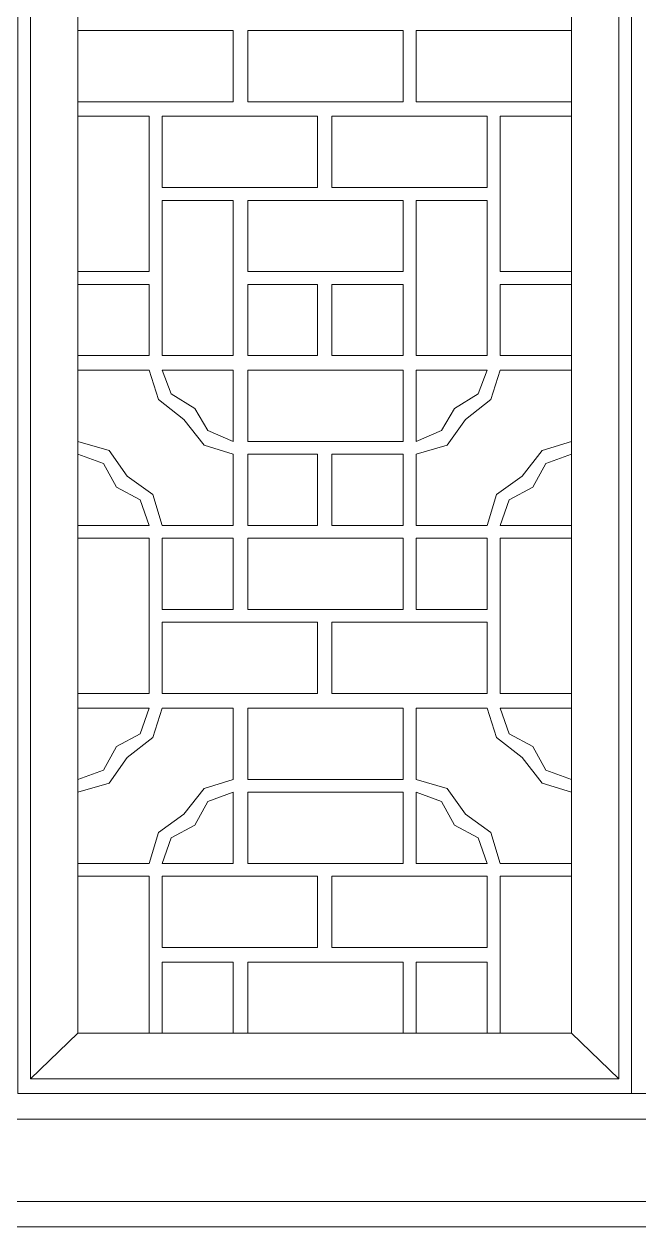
# Model space of a CAD drawing. Header units: centimetres. Extents: x -7.5 to 9.6, y -10.7 to 9.9.
# Drawn here: x -1.37 to 3.6, y -10.72 to -0.99 of the extents above; entities that cross this region are included whole.
import ezdxf

# ---------------------------------------------------------------- set-up
doc = ezdxf.new("R2010")
doc.units = ezdxf.units.CM
doc.header["$MEASUREMENT"] = 0
doc.layers.add('layer 1', color=7, linetype='Continuous')

msp = doc.modelspace()

# ---------------------------------------------------------------- linework, layer by layer
at = {"layer": 'layer 1', "color": 250, "lineweight": 0}
for points, knots in [([(-7.4847, 9.91418), (-7.4847, 9.91418), (9.60556, 9.91418), (9.60556, 9.91418), (9.60556, 9.91418), (9.60556, 9.91418), (9.60556, -10.72435), (9.60556, -10.72435), (9.60556, -10.72435), (9.60556, -10.72435), (-7.4847, -10.72435), (-7.4847, -10.72435), (-7.4847, -10.72435), (-7.4847, -10.72435), (-7.4847, 9.91418), (-7.4847, 9.91418)], [0, 0, 0, 0, 0.25, 0.25, 0.25, 0.25, 0.5, 0.5, 0.5, 0.5, 0.75, 0.75, 0.75, 0.75, 1, 1, 1, 1]), ([(-7.263, 9.7071), (-7.263, 9.7071), (9.38386, 9.7071), (9.38386, 9.7071), (9.38386, 9.7071), (9.38386, 9.7071), (9.38386, -10.51746), (9.38386, -10.51746), (9.38386, -10.51746), (9.38386, -10.51746), (-7.263, -10.51746), (-7.263, -10.51746), (-7.263, -10.51746), (-7.263, -10.51746), (-7.263, 9.7071), (-7.263, 9.7071)], [0, 0, 0, 0, 0.25, 0.25, 0.25, 0.25, 0.5, 0.5, 0.5, 0.5, 0.75, 0.75, 0.75, 0.75, 1, 1, 1, 1]), ([(-6.6125, 9.05661), (-6.6125, 9.05661), (8.73336, 9.05661), (8.73336, 9.05661), (8.73336, 9.05661), (8.73336, 9.05661), (8.73336, -9.85215), (8.73336, -9.85215), (8.73336, -9.85215), (8.73336, -9.85215), (-6.6125, -9.85215), (-6.6125, -9.85215), (-6.6125, -9.85215), (-6.6125, -9.85215), (-6.6125, 9.05661), (-6.6125, 9.05661)], [0, 0, 0, 0, 0.25, 0.25, 0.25, 0.25, 0.5, 0.5, 0.5, 0.5, 0.75, 0.75, 0.75, 0.75, 1, 1, 1, 1]), ([(-1.42318, -9.64507), (-1.42318, -9.64507), (-1.42318, 8.8349), (-1.42318, 8.8349), (-1.42318, 8.8349), (-1.42318, 8.8349), (3.54424, 8.8349), (3.54424, 8.8349), (3.54424, 8.8349), (3.54424, 8.8349), (3.54424, -9.64507), (3.54424, -9.64507), (3.54424, -9.64507), (3.54424, -9.64507), (-1.42318, -9.64507), (-1.42318, -9.64507)], [0, 0, 0, 0, 0.25, 0.25, 0.25, 0.25, 0.5, 0.5, 0.5, 0.5, 0.75, 0.75, 0.75, 0.75, 1, 1, 1, 1]), ([(8.52648, -9.64507), (8.52648, -9.64507), (8.52648, 8.8349), (8.52648, 8.8349), (8.52648, 8.8349), (8.52648, 8.8349), (3.54424, 8.8349), (3.54424, 8.8349), (3.54424, 8.8349), (3.54424, 8.8349), (3.54424, -9.64507), (3.54424, -9.64507), (3.54424, -9.64507), (3.54424, -9.64507), (8.52648, -9.64507), (8.52648, -9.64507)], [0, 0, 0, 0, 0.25, 0.25, 0.25, 0.25, 0.5, 0.5, 0.5, 0.5, 0.75, 0.75, 0.75, 0.75, 1, 1, 1, 1]), ([(3.4407, -9.5269), (3.4407, -9.5269), (-1.31984, -9.5269), (-1.31984, -9.5269), (-1.31984, -9.5269), (-1.31984, -9.5269), (-1.31984, 8.73136), (-1.31984, 8.73136), (-1.31984, 8.73136), (-1.31984, 8.73136), (3.4407, 8.73136), (3.4407, 8.73136), (3.4407, 8.73136), (3.4407, 8.73136), (3.4407, -9.5269), (3.4407, -9.5269)], [0, 0, 0, 0, 0.25, 0.25, 0.25, 0.25, 0.5, 0.5, 0.5, 0.5, 0.75, 0.75, 0.75, 0.75, 1, 1, 1, 1]), ([(3.05637, 6.4989), (3.05637, 6.4989), (3.05637, -9.1572), (3.05637, -9.1572), (3.05637, -9.1572), (3.05637, -9.1572), (-0.93531, -9.1572), (-0.93531, -9.1572), (-0.93531, -9.1572), (-0.93531, -9.1572), (-0.93531, 6.4989), (-0.93531, 6.4989), (-0.93531, 6.4989), (-0.93531, 6.4989), (3.05637, 6.4989), (3.05637, 6.4989)], [0, 0, 0, 0, 0.25, 0.25, 0.25, 0.25, 0.5, 0.5, 0.5, 0.5, 0.75, 0.75, 0.75, 0.75, 1, 1, 1, 1]), ([(-0.93531, -1.04085), (-0.93531, -1.04085), (0.32122, -1.04085), (0.32122, -1.04085), (0.32122, -1.04085), (0.32122, -1.04085), (0.32122, -1.61744), (0.32122, -1.61744), (0.32122, -1.61744), (0.32122, -1.61744), (-0.93531, -1.61744), (-0.93531, -1.61744)], [0, 0, 0, 0, 0.3333333, 0.3333333, 0.3333333, 0.3333333, 0.6666667, 0.6666667, 0.6666667, 0.6666667, 1, 1, 1, 1]), ([(1.69611, -1.04085), (1.69611, -1.04085), (1.69611, -1.61744), (1.69611, -1.61744), (1.69611, -1.61744), (1.69611, -1.61744), (0.43957, -1.61744), (0.43957, -1.61744), (0.43957, -1.61744), (0.43957, -1.61744), (0.43957, -1.04085), (0.43957, -1.04085), (0.43957, -1.04085), (0.43957, -1.04085), (1.69611, -1.04085), (1.69611, -1.04085)], [0, 0, 0, 0, 0.25, 0.25, 0.25, 0.25, 0.5, 0.5, 0.5, 0.5, 0.75, 0.75, 0.75, 0.75, 1, 1, 1, 1]), ([(3.05637, -1.61744), (3.05637, -1.61744), (1.79964, -1.61744), (1.79964, -1.61744), (1.79964, -1.61744), (1.79964, -1.61744), (1.79964, -1.04085), (1.79964, -1.04085), (1.79964, -1.04085), (1.79964, -1.04085), (3.05637, -1.04085), (3.05637, -1.04085)], [0, 0, 0, 0, 0.3333333, 0.3333333, 0.3333333, 0.3333333, 0.6666667, 0.6666667, 0.6666667, 0.6666667, 1, 1, 1, 1]), ([(-0.93531, -1.7358), (-0.93531, -1.7358), (-0.35872, -1.7358), (-0.35872, -1.7358), (-0.35872, -1.7358), (-0.35872, -1.7358), (-0.35872, -2.99233), (-0.35872, -2.99233), (-0.35872, -2.99233), (-0.35872, -2.99233), (-0.93531, -2.99233), (-0.93531, -2.99233)], [0, 0, 0, 0, 0.3333333, 0.3333333, 0.3333333, 0.3333333, 0.6666667, 0.6666667, 0.6666667, 0.6666667, 1, 1, 1, 1]), ([(1.00135, -1.7358), (1.00135, -1.7358), (1.00135, -2.3122), (1.00135, -2.3122), (1.00135, -2.3122), (1.00135, -2.3122), (-0.25537, -2.3122), (-0.25537, -2.3122), (-0.25537, -2.3122), (-0.25537, -2.3122), (-0.25537, -1.7358), (-0.25537, -1.7358), (-0.25537, -1.7358), (-0.25537, -1.7358), (1.00135, -1.7358), (1.00135, -1.7358)], [0, 0, 0, 0, 0.25, 0.25, 0.25, 0.25, 0.5, 0.5, 0.5, 0.5, 0.75, 0.75, 0.75, 0.75, 1, 1, 1, 1]), ([(2.37624, -2.3122), (2.37624, -2.3122), (2.37624, -1.7358), (2.37624, -1.7358), (2.37624, -1.7358), (2.37624, -1.7358), (1.1197, -1.7358), (1.1197, -1.7358), (1.1197, -1.7358), (1.1197, -1.7358), (1.1197, -2.3122), (1.1197, -2.3122), (1.1197, -2.3122), (1.1197, -2.3122), (2.37624, -2.3122), (2.37624, -2.3122)], [0, 0, 0, 0, 0.25, 0.25, 0.25, 0.25, 0.5, 0.5, 0.5, 0.5, 0.75, 0.75, 0.75, 0.75, 1, 1, 1, 1]), ([(3.05637, -2.99233), (3.05637, -2.99233), (2.47978, -2.99233), (2.47978, -2.99233), (2.47978, -2.99233), (2.47978, -2.99233), (2.47978, -1.7358), (2.47978, -1.7358), (2.47978, -1.7358), (2.47978, -1.7358), (3.05637, -1.7358), (3.05637, -1.7358)], [0, 0, 0, 0, 0.3333333, 0.3333333, 0.3333333, 0.3333333, 0.6666667, 0.6666667, 0.6666667, 0.6666667, 1, 1, 1, 1]), ([(0.32122, -2.41574), (0.32122, -2.41574), (0.32122, -3.67246), (0.32122, -3.67246), (0.32122, -3.67246), (0.32122, -3.67246), (-0.25537, -3.67246), (-0.25537, -3.67246), (-0.25537, -3.67246), (-0.25537, -3.67246), (-0.25537, -2.41574), (-0.25537, -2.41574), (-0.25537, -2.41574), (-0.25537, -2.41574), (0.32122, -2.41574), (0.32122, -2.41574)], [0, 0, 0, 0, 0.25, 0.25, 0.25, 0.25, 0.5, 0.5, 0.5, 0.5, 0.75, 0.75, 0.75, 0.75, 1, 1, 1, 1]), ([(1.69611, -2.41574), (1.69611, -2.41574), (1.69611, -2.99233), (1.69611, -2.99233), (1.69611, -2.99233), (1.69611, -2.99233), (0.43957, -2.99233), (0.43957, -2.99233), (0.43957, -2.99233), (0.43957, -2.99233), (0.43957, -2.41574), (0.43957, -2.41574), (0.43957, -2.41574), (0.43957, -2.41574), (1.69611, -2.41574), (1.69611, -2.41574)], [0, 0, 0, 0, 0.25, 0.25, 0.25, 0.25, 0.5, 0.5, 0.5, 0.5, 0.75, 0.75, 0.75, 0.75, 1, 1, 1, 1]), ([(2.37624, -2.41574), (2.37624, -2.41574), (2.37624, -3.67246), (2.37624, -3.67246), (2.37624, -3.67246), (2.37624, -3.67246), (1.79964, -3.67246), (1.79964, -3.67246), (1.79964, -3.67246), (1.79964, -3.67246), (1.79964, -2.41574), (1.79964, -2.41574), (1.79964, -2.41574), (1.79964, -2.41574), (2.37624, -2.41574), (2.37624, -2.41574)], [0, 0, 0, 0, 0.25, 0.25, 0.25, 0.25, 0.5, 0.5, 0.5, 0.5, 0.75, 0.75, 0.75, 0.75, 1, 1, 1, 1]), ([(-0.93531, -3.09587), (-0.93531, -3.09587), (-0.35872, -3.09587), (-0.35872, -3.09587), (-0.35872, -3.09587), (-0.35872, -3.09587), (-0.35872, -3.67246), (-0.35872, -3.67246), (-0.35872, -3.67246), (-0.35872, -3.67246), (-0.93531, -3.67246), (-0.93531, -3.67246)], [0, 0, 0, 0, 0.3333333, 0.3333333, 0.3333333, 0.3333333, 0.6666667, 0.6666667, 0.6666667, 0.6666667, 1, 1, 1, 1]), ([(1.00135, -3.67246), (1.00135, -3.67246), (0.43957, -3.67246), (0.43957, -3.67246), (0.43957, -3.67246), (0.43957, -3.67246), (0.43957, -3.09587), (0.43957, -3.09587), (0.43957, -3.09587), (0.43957, -3.09587), (1.00135, -3.09587), (1.00135, -3.09587), (1.00135, -3.09587), (1.00135, -3.09587), (1.00135, -3.67246), (1.00135, -3.67246)], [0, 0, 0, 0, 0.25, 0.25, 0.25, 0.25, 0.5, 0.5, 0.5, 0.5, 0.75, 0.75, 0.75, 0.75, 1, 1, 1, 1]), ([(1.69611, -3.09587), (1.69611, -3.09587), (1.69611, -3.67246), (1.69611, -3.67246), (1.69611, -3.67246), (1.69611, -3.67246), (1.1197, -3.67246), (1.1197, -3.67246), (1.1197, -3.67246), (1.1197, -3.67246), (1.1197, -3.09587), (1.1197, -3.09587), (1.1197, -3.09587), (1.1197, -3.09587), (1.69611, -3.09587), (1.69611, -3.09587)], [0, 0, 0, 0, 0.25, 0.25, 0.25, 0.25, 0.5, 0.5, 0.5, 0.5, 0.75, 0.75, 0.75, 0.75, 1, 1, 1, 1]), ([(3.05637, -3.67246), (3.05637, -3.67246), (2.47978, -3.67246), (2.47978, -3.67246), (2.47978, -3.67246), (2.47978, -3.67246), (2.47978, -3.09587), (2.47978, -3.09587), (2.47978, -3.09587), (2.47978, -3.09587), (3.05637, -3.09587), (3.05637, -3.09587)], [0, 0, 0, 0, 0.3333333, 0.3333333, 0.3333333, 0.3333333, 0.6666667, 0.6666667, 0.6666667, 0.6666667, 1, 1, 1, 1]), ([(-0.35872, -3.79063), (-0.35872, -3.79063), (-0.28482, -4.02716), (-0.28482, -4.02716), (-0.28482, -4.02716), (-0.28482, -4.02716), (-0.07793, -4.18978), (-0.07793, -4.18978)], [0, 0, 0, 0, 0.5, 0.5, 0.5, 0.5, 1, 1, 1, 1]), ([(-0.25537, -3.79063), (-0.25537, -3.79063), (-0.18128, -3.98289), (-0.18128, -3.98289), (-0.18128, -3.98289), (-0.18128, -3.98289), (0.01079, -4.10106), (0.01079, -4.10106)], [0, 0, 0, 0, 0.5, 0.5, 0.5, 0.5, 1, 1, 1, 1]), ([(1.69611, -3.79063), (1.69611, -3.79063), (1.69611, -4.36722), (1.69611, -4.36722), (1.69611, -4.36722), (1.69611, -4.36722), (0.43957, -4.36722), (0.43957, -4.36722), (0.43957, -4.36722), (0.43957, -4.36722), (0.43957, -3.79063), (0.43957, -3.79063), (0.43957, -3.79063), (0.43957, -3.79063), (1.69611, -3.79063), (1.69611, -3.79063)], [0, 0, 0, 0, 0.25, 0.25, 0.25, 0.25, 0.5, 0.5, 0.5, 0.5, 0.75, 0.75, 0.75, 0.75, 1, 1, 1, 1]), ([(3.05637, -4.36722), (3.05637, -4.36722), (2.81984, -4.44112), (2.81984, -4.44112), (2.81984, -4.44112), (2.81984, -4.44112), (2.65722, -4.6482), (2.65722, -4.6482), (2.65722, -4.6482), (2.65722, -4.6482), (2.45014, -4.79601), (2.45014, -4.79601), (2.45014, -4.79601), (2.45014, -4.79601), (2.37624, -5.04735), (2.37624, -5.04735), (2.37624, -5.04735), (2.37624, -5.04735), (1.79964, -5.04735), (1.79964, -5.04735), (1.79964, -5.04735), (1.79964, -5.04735), (1.79964, -4.47076), (1.79964, -4.47076), (1.79964, -4.47076), (1.79964, -4.47076), (2.05099, -4.39686), (2.05099, -4.39686), (2.05099, -4.39686), (2.05099, -4.39686), (2.19879, -4.18978), (2.19879, -4.18978), (2.19879, -4.18978), (2.19879, -4.18978), (2.40587, -4.02716), (2.40587, -4.02716), (2.40587, -4.02716), (2.40587, -4.02716), (2.47978, -3.79063), (2.47978, -3.79063), (2.47978, -3.79063), (2.47978, -3.79063), (3.05637, -3.79063), (3.05637, -3.79063)], [0, 0, 0, 0, 0.0909091, 0.0909091, 0.0909091, 0.0909091, 0.1818182, 0.1818182, 0.1818182, 0.1818182, 0.2727273, 0.2727273, 0.2727273, 0.2727273, 0.3636364, 0.3636364, 0.3636364, 0.3636364, 0.4545455, 0.4545455, 0.4545455, 0.4545455, 0.5454545, 0.5454545, 0.5454545, 0.5454545, 0.6363636, 0.6363636, 0.6363636, 0.6363636, 0.7272727, 0.7272727, 0.7272727, 0.7272727, 0.8181818, 0.8181818, 0.8181818, 0.8181818, 0.9090909, 0.9090909, 0.9090909, 0.9090909, 1, 1, 1, 1]), ([(2.11007, -4.10106), (2.11007, -4.10106), (2.30233, -3.98289), (2.30233, -3.98289), (2.30233, -3.98289), (2.30233, -3.98289), (2.37624, -3.79063), (2.37624, -3.79063)], [0, 0, 0, 0, 0.5, 0.5, 0.5, 0.5, 1, 1, 1, 1]), ([(0.01079, -4.10106), (0.01079, -4.10106), (0.11433, -4.2785), (0.11433, -4.2785), (0.11433, -4.2785), (0.11433, -4.2785), (0.32122, -4.36722), (0.32122, -4.36722)], [0, 0, 0, 0, 0.5, 0.5, 0.5, 0.5, 1, 1, 1, 1]), ([(1.79964, -4.36722), (1.79964, -4.36722), (2.00672, -4.2785), (2.00672, -4.2785), (2.00672, -4.2785), (2.00672, -4.2785), (2.11007, -4.10106), (2.11007, -4.10106)], [0, 0, 0, 0, 0.5, 0.5, 0.5, 0.5, 1, 1, 1, 1]), ([(-0.07793, -4.18978), (-0.07793, -4.18978), (0.08469, -4.39686), (0.08469, -4.39686), (0.08469, -4.39686), (0.08469, -4.39686), (0.32122, -4.47076), (0.32122, -4.47076)], [0, 0, 0, 0, 0.5, 0.5, 0.5, 0.5, 1, 1, 1, 1]), ([(-0.53617, -4.6482), (-0.53617, -4.6482), (-0.68397, -4.44112), (-0.68397, -4.44112), (-0.68397, -4.44112), (-0.68397, -4.44112), (-0.93531, -4.36722), (-0.93531, -4.36722)], [0, 0, 0, 0, 0.5, 0.5, 0.5, 0.5, 1, 1, 1, 1]), ([(-0.62489, -4.73692), (-0.62489, -4.73692), (-0.72843, -4.54466), (-0.72843, -4.54466), (-0.72843, -4.54466), (-0.72843, -4.54466), (-0.93531, -4.47076), (-0.93531, -4.47076)], [0, 0, 0, 0, 0.5, 0.5, 0.5, 0.5, 1, 1, 1, 1]), ([(-0.25537, -5.04735), (-0.25537, -5.04735), (0.32122, -5.04735), (0.32122, -5.04735), (0.32122, -5.04735), (0.32122, -5.04735), (0.32122, -4.47076), (0.32122, -4.47076)], [0, 0, 0, 0, 0.5, 0.5, 0.5, 0.5, 1, 1, 1, 1]), ([(1.00135, -4.47076), (1.00135, -4.47076), (1.00135, -5.04735), (1.00135, -5.04735), (1.00135, -5.04735), (1.00135, -5.04735), (0.43957, -5.04735), (0.43957, -5.04735), (0.43957, -5.04735), (0.43957, -5.04735), (0.43957, -4.47076), (0.43957, -4.47076), (0.43957, -4.47076), (0.43957, -4.47076), (1.00135, -4.47076), (1.00135, -4.47076)], [0, 0, 0, 0, 0.25, 0.25, 0.25, 0.25, 0.5, 0.5, 0.5, 0.5, 0.75, 0.75, 0.75, 0.75, 1, 1, 1, 1]), ([(1.69611, -4.47076), (1.69611, -4.47076), (1.69611, -5.04735), (1.69611, -5.04735), (1.69611, -5.04735), (1.69611, -5.04735), (1.1197, -5.04735), (1.1197, -5.04735), (1.1197, -5.04735), (1.1197, -5.04735), (1.1197, -4.47076), (1.1197, -4.47076), (1.1197, -4.47076), (1.1197, -4.47076), (1.69611, -4.47076), (1.69611, -4.47076)], [0, 0, 0, 0, 0.25, 0.25, 0.25, 0.25, 0.5, 0.5, 0.5, 0.5, 0.75, 0.75, 0.75, 0.75, 1, 1, 1, 1]), ([(3.05637, -4.47076), (3.05637, -4.47076), (2.84929, -4.54466), (2.84929, -4.54466), (2.84929, -4.54466), (2.84929, -4.54466), (2.74594, -4.73692), (2.74594, -4.73692), (2.74594, -4.73692), (2.74594, -4.73692), (2.55368, -4.84027), (2.55368, -4.84027), (2.55368, -4.84027), (2.55368, -4.84027), (2.47978, -5.04735), (2.47978, -5.04735), (2.47978, -5.04735), (2.47978, -5.04735), (3.05637, -5.04735), (3.05637, -5.04735)], [0, 0, 0, 0, 0.2, 0.2, 0.2, 0.2, 0.4, 0.4, 0.4, 0.4, 0.6, 0.6, 0.6, 0.6, 0.8, 0.8, 0.8, 0.8, 1, 1, 1, 1]), ([(-0.25537, -5.04735), (-0.25537, -5.04735), (-0.32928, -4.79601), (-0.32928, -4.79601), (-0.32928, -4.79601), (-0.32928, -4.79601), (-0.53617, -4.6482), (-0.53617, -4.6482)], [0, 0, 0, 0, 0.5, 0.5, 0.5, 0.5, 1, 1, 1, 1]), ([(-0.35872, -5.04735), (-0.35872, -5.04735), (-0.43263, -4.84027), (-0.43263, -4.84027), (-0.43263, -4.84027), (-0.43263, -4.84027), (-0.62489, -4.73692), (-0.62489, -4.73692)], [0, 0, 0, 0, 0.5, 0.5, 0.5, 0.5, 1, 1, 1, 1]), ([(-0.93531, -6.40742), (-0.93531, -6.40742), (-0.35872, -6.40742), (-0.35872, -6.40742), (-0.35872, -6.40742), (-0.35872, -6.40742), (-0.35872, -5.15089), (-0.35872, -5.15089), (-0.35872, -5.15089), (-0.35872, -5.15089), (-0.93531, -5.15089), (-0.93531, -5.15089)], [0, 0, 0, 0, 0.3333333, 0.3333333, 0.3333333, 0.3333333, 0.6666667, 0.6666667, 0.6666667, 0.6666667, 1, 1, 1, 1]), ([(0.32122, -5.15089), (0.32122, -5.15089), (0.32122, -5.72748), (0.32122, -5.72748), (0.32122, -5.72748), (0.32122, -5.72748), (-0.25537, -5.72748), (-0.25537, -5.72748), (-0.25537, -5.72748), (-0.25537, -5.72748), (-0.25537, -5.15089), (-0.25537, -5.15089), (-0.25537, -5.15089), (-0.25537, -5.15089), (0.32122, -5.15089), (0.32122, -5.15089)], [0, 0, 0, 0, 0.25, 0.25, 0.25, 0.25, 0.5, 0.5, 0.5, 0.5, 0.75, 0.75, 0.75, 0.75, 1, 1, 1, 1]), ([(1.69611, -5.15089), (1.69611, -5.15089), (1.69611, -5.72748), (1.69611, -5.72748), (1.69611, -5.72748), (1.69611, -5.72748), (0.43957, -5.72748), (0.43957, -5.72748), (0.43957, -5.72748), (0.43957, -5.72748), (0.43957, -5.15089), (0.43957, -5.15089), (0.43957, -5.15089), (0.43957, -5.15089), (1.69611, -5.15089), (1.69611, -5.15089)], [0, 0, 0, 0, 0.25, 0.25, 0.25, 0.25, 0.5, 0.5, 0.5, 0.5, 0.75, 0.75, 0.75, 0.75, 1, 1, 1, 1]), ([(2.37624, -5.72748), (2.37624, -5.72748), (2.37624, -5.15089), (2.37624, -5.15089), (2.37624, -5.15089), (2.37624, -5.15089), (1.79964, -5.15089), (1.79964, -5.15089), (1.79964, -5.15089), (1.79964, -5.15089), (1.79964, -5.72748), (1.79964, -5.72748), (1.79964, -5.72748), (1.79964, -5.72748), (2.37624, -5.72748), (2.37624, -5.72748)], [0, 0, 0, 0, 0.25, 0.25, 0.25, 0.25, 0.5, 0.5, 0.5, 0.5, 0.75, 0.75, 0.75, 0.75, 1, 1, 1, 1]), ([(3.05637, -5.15089), (3.05637, -5.15089), (2.47978, -5.15089), (2.47978, -5.15089), (2.47978, -5.15089), (2.47978, -5.15089), (2.47978, -6.40742), (2.47978, -6.40742), (2.47978, -6.40742), (2.47978, -6.40742), (3.05637, -6.40742), (3.05637, -6.40742)], [0, 0, 0, 0, 0.3333333, 0.3333333, 0.3333333, 0.3333333, 0.6666667, 0.6666667, 0.6666667, 0.6666667, 1, 1, 1, 1]), ([(-0.25537, -6.40742), (-0.25537, -6.40742), (1.00135, -6.40742), (1.00135, -6.40742), (1.00135, -6.40742), (1.00135, -6.40742), (1.00135, -5.83083), (1.00135, -5.83083), (1.00135, -5.83083), (1.00135, -5.83083), (-0.25537, -5.83083), (-0.25537, -5.83083), (-0.25537, -5.83083), (-0.25537, -5.83083), (-0.25537, -6.40742), (-0.25537, -6.40742)], [0, 0, 0, 0, 0.25, 0.25, 0.25, 0.25, 0.5, 0.5, 0.5, 0.5, 0.75, 0.75, 0.75, 0.75, 1, 1, 1, 1]), ([(2.37624, -5.83083), (2.37624, -5.83083), (2.37624, -6.40742), (2.37624, -6.40742), (2.37624, -6.40742), (2.37624, -6.40742), (1.1197, -6.40742), (1.1197, -6.40742), (1.1197, -6.40742), (1.1197, -6.40742), (1.1197, -5.83083), (1.1197, -5.83083), (1.1197, -5.83083), (1.1197, -5.83083), (2.37624, -5.83083), (2.37624, -5.83083)], [0, 0, 0, 0, 0.25, 0.25, 0.25, 0.25, 0.5, 0.5, 0.5, 0.5, 0.75, 0.75, 0.75, 0.75, 1, 1, 1, 1]), ([(-0.93531, -7.20572), (-0.93531, -7.20572), (-0.68397, -7.13182), (-0.68397, -7.13182), (-0.68397, -7.13182), (-0.68397, -7.13182), (-0.53617, -6.92493), (-0.53617, -6.92493), (-0.53617, -6.92493), (-0.53617, -6.92493), (-0.32928, -6.76231), (-0.32928, -6.76231), (-0.32928, -6.76231), (-0.32928, -6.76231), (-0.25537, -6.52578), (-0.25537, -6.52578), (-0.25537, -6.52578), (-0.25537, -6.52578), (0.32122, -6.52578), (0.32122, -6.52578), (0.32122, -6.52578), (0.32122, -6.52578), (0.32122, -7.10237), (0.32122, -7.10237), (0.32122, -7.10237), (0.32122, -7.10237), (0.08469, -7.17627), (0.08469, -7.17627), (0.08469, -7.17627), (0.08469, -7.17627), (-0.07793, -7.38316), (-0.07793, -7.38316), (-0.07793, -7.38316), (-0.07793, -7.38316), (-0.28482, -7.53097), (-0.28482, -7.53097), (-0.28482, -7.53097), (-0.28482, -7.53097), (-0.35872, -7.78231), (-0.35872, -7.78231), (-0.35872, -7.78231), (-0.35872, -7.78231), (-0.93531, -7.78231), (-0.93531, -7.78231)], [0, 0, 0, 0, 0.0909091, 0.0909091, 0.0909091, 0.0909091, 0.1818182, 0.1818182, 0.1818182, 0.1818182, 0.2727273, 0.2727273, 0.2727273, 0.2727273, 0.3636364, 0.3636364, 0.3636364, 0.3636364, 0.4545455, 0.4545455, 0.4545455, 0.4545455, 0.5454545, 0.5454545, 0.5454545, 0.5454545, 0.6363636, 0.6363636, 0.6363636, 0.6363636, 0.7272727, 0.7272727, 0.7272727, 0.7272727, 0.8181818, 0.8181818, 0.8181818, 0.8181818, 0.9090909, 0.9090909, 0.9090909, 0.9090909, 1, 1, 1, 1]), ([(-0.93531, -7.10237), (-0.93531, -7.10237), (-0.72843, -7.02847), (-0.72843, -7.02847), (-0.72843, -7.02847), (-0.72843, -7.02847), (-0.62489, -6.83621), (-0.62489, -6.83621), (-0.62489, -6.83621), (-0.62489, -6.83621), (-0.43263, -6.73267), (-0.43263, -6.73267), (-0.43263, -6.73267), (-0.43263, -6.73267), (-0.35872, -6.52578), (-0.35872, -6.52578), (-0.35872, -6.52578), (-0.35872, -6.52578), (-0.93531, -6.52578), (-0.93531, -6.52578)], [0, 0, 0, 0, 0.2, 0.2, 0.2, 0.2, 0.4, 0.4, 0.4, 0.4, 0.6, 0.6, 0.6, 0.6, 0.8, 0.8, 0.8, 0.8, 1, 1, 1, 1]), ([(1.69611, -6.52578), (1.69611, -6.52578), (1.69611, -7.10237), (1.69611, -7.10237), (1.69611, -7.10237), (1.69611, -7.10237), (0.43957, -7.10237), (0.43957, -7.10237), (0.43957, -7.10237), (0.43957, -7.10237), (0.43957, -6.52578), (0.43957, -6.52578), (0.43957, -6.52578), (0.43957, -6.52578), (1.69611, -6.52578), (1.69611, -6.52578)], [0, 0, 0, 0, 0.25, 0.25, 0.25, 0.25, 0.5, 0.5, 0.5, 0.5, 0.75, 0.75, 0.75, 0.75, 1, 1, 1, 1]), ([(2.37624, -6.52578), (2.37624, -6.52578), (1.79964, -6.52578), (1.79964, -6.52578), (1.79964, -6.52578), (1.79964, -6.52578), (1.79964, -7.10237), (1.79964, -7.10237)], [0, 0, 0, 0, 0.5, 0.5, 0.5, 0.5, 1, 1, 1, 1]), ([(2.37624, -6.52578), (2.37624, -6.52578), (2.45014, -6.76231), (2.45014, -6.76231), (2.45014, -6.76231), (2.45014, -6.76231), (2.65722, -6.92493), (2.65722, -6.92493)], [0, 0, 0, 0, 0.5, 0.5, 0.5, 0.5, 1, 1, 1, 1]), ([(2.47978, -6.52578), (2.47978, -6.52578), (2.55368, -6.73267), (2.55368, -6.73267), (2.55368, -6.73267), (2.55368, -6.73267), (2.74594, -6.83621), (2.74594, -6.83621)], [0, 0, 0, 0, 0.5, 0.5, 0.5, 0.5, 1, 1, 1, 1]), ([(2.74594, -6.83621), (2.74594, -6.83621), (2.84929, -7.02847), (2.84929, -7.02847), (2.84929, -7.02847), (2.84929, -7.02847), (3.05637, -7.10237), (3.05637, -7.10237)], [0, 0, 0, 0, 0.5, 0.5, 0.5, 0.5, 1, 1, 1, 1]), ([(2.65722, -6.92493), (2.65722, -6.92493), (2.81984, -7.13182), (2.81984, -7.13182), (2.81984, -7.13182), (2.81984, -7.13182), (3.05637, -7.20572), (3.05637, -7.20572)], [0, 0, 0, 0, 0.5, 0.5, 0.5, 0.5, 1, 1, 1, 1]), ([(2.19879, -7.38316), (2.19879, -7.38316), (2.05099, -7.17627), (2.05099, -7.17627), (2.05099, -7.17627), (2.05099, -7.17627), (1.79964, -7.10237), (1.79964, -7.10237)], [0, 0, 0, 0, 0.5, 0.5, 0.5, 0.5, 1, 1, 1, 1]), ([(0.32122, -7.20572), (0.32122, -7.20572), (0.11433, -7.27981), (0.11433, -7.27981), (0.11433, -7.27981), (0.11433, -7.27981), (0.01079, -7.47188), (0.01079, -7.47188)], [0, 0, 0, 0, 0.5, 0.5, 0.5, 0.5, 1, 1, 1, 1]), ([(0.43957, -7.20572), (0.43957, -7.20572), (1.69611, -7.20572), (1.69611, -7.20572), (1.69611, -7.20572), (1.69611, -7.20572), (1.69611, -7.78231), (1.69611, -7.78231), (1.69611, -7.78231), (1.69611, -7.78231), (0.43957, -7.78231), (0.43957, -7.78231), (0.43957, -7.78231), (0.43957, -7.78231), (0.43957, -7.20572), (0.43957, -7.20572)], [0, 0, 0, 0, 0.25, 0.25, 0.25, 0.25, 0.5, 0.5, 0.5, 0.5, 0.75, 0.75, 0.75, 0.75, 1, 1, 1, 1]), ([(2.11007, -7.47188), (2.11007, -7.47188), (2.00672, -7.27981), (2.00672, -7.27981), (2.00672, -7.27981), (2.00672, -7.27981), (1.79964, -7.20572), (1.79964, -7.20572)], [0, 0, 0, 0, 0.5, 0.5, 0.5, 0.5, 1, 1, 1, 1]), ([(2.47978, -7.78231), (2.47978, -7.78231), (2.40587, -7.53097), (2.40587, -7.53097), (2.40587, -7.53097), (2.40587, -7.53097), (2.19879, -7.38316), (2.19879, -7.38316)], [0, 0, 0, 0, 0.5, 0.5, 0.5, 0.5, 1, 1, 1, 1]), ([(0.01079, -7.47188), (0.01079, -7.47188), (-0.18128, -7.57542), (-0.18128, -7.57542), (-0.18128, -7.57542), (-0.18128, -7.57542), (-0.25537, -7.78231), (-0.25537, -7.78231)], [0, 0, 0, 0, 0.5, 0.5, 0.5, 0.5, 1, 1, 1, 1]), ([(2.37624, -7.78231), (2.37624, -7.78231), (2.30233, -7.57542), (2.30233, -7.57542), (2.30233, -7.57542), (2.30233, -7.57542), (2.11007, -7.47188), (2.11007, -7.47188)], [0, 0, 0, 0, 0.5, 0.5, 0.5, 0.5, 1, 1, 1, 1]), ([(-0.93531, -7.88585), (-0.93531, -7.88585), (-0.35872, -7.88585), (-0.35872, -7.88585), (-0.35872, -7.88585), (-0.35872, -7.88585), (-0.35872, -9.1572), (-0.35872, -9.1572)], [0, 0, 0, 0, 0.5, 0.5, 0.5, 0.5, 1, 1, 1, 1]), ([(1.00135, -7.88585), (1.00135, -7.88585), (1.00135, -8.46244), (1.00135, -8.46244), (1.00135, -8.46244), (1.00135, -8.46244), (-0.25537, -8.46244), (-0.25537, -8.46244), (-0.25537, -8.46244), (-0.25537, -8.46244), (-0.25537, -7.88585), (-0.25537, -7.88585), (-0.25537, -7.88585), (-0.25537, -7.88585), (1.00135, -7.88585), (1.00135, -7.88585)], [0, 0, 0, 0, 0.25, 0.25, 0.25, 0.25, 0.5, 0.5, 0.5, 0.5, 0.75, 0.75, 0.75, 0.75, 1, 1, 1, 1]), ([(2.37624, -7.88585), (2.37624, -7.88585), (2.37624, -8.46244), (2.37624, -8.46244), (2.37624, -8.46244), (2.37624, -8.46244), (1.1197, -8.46244), (1.1197, -8.46244), (1.1197, -8.46244), (1.1197, -8.46244), (1.1197, -7.88585), (1.1197, -7.88585), (1.1197, -7.88585), (1.1197, -7.88585), (2.37624, -7.88585), (2.37624, -7.88585)], [0, 0, 0, 0, 0.25, 0.25, 0.25, 0.25, 0.5, 0.5, 0.5, 0.5, 0.75, 0.75, 0.75, 0.75, 1, 1, 1, 1]), ([(3.05637, -7.88585), (3.05637, -7.88585), (2.47978, -7.88585), (2.47978, -7.88585), (2.47978, -7.88585), (2.47978, -7.88585), (2.47978, -9.1572), (2.47978, -9.1572)], [0, 0, 0, 0, 0.5, 0.5, 0.5, 0.5, 1, 1, 1, 1]), ([(0.32122, -9.1572), (0.32122, -9.1572), (0.32122, -8.5808), (0.32122, -8.5808), (0.32122, -8.5808), (0.32122, -8.5808), (-0.25537, -8.5808), (-0.25537, -8.5808), (-0.25537, -8.5808), (-0.25537, -8.5808), (-0.25537, -9.1572), (-0.25537, -9.1572)], [0, 0, 0, 0, 0.3333333, 0.3333333, 0.3333333, 0.3333333, 0.6666667, 0.6666667, 0.6666667, 0.6666667, 1, 1, 1, 1]), ([(1.69611, -9.1572), (1.69611, -9.1572), (1.69611, -8.5808), (1.69611, -8.5808), (1.69611, -8.5808), (1.69611, -8.5808), (0.43957, -8.5808), (0.43957, -8.5808), (0.43957, -8.5808), (0.43957, -8.5808), (0.43957, -9.1572), (0.43957, -9.1572)], [0, 0, 0, 0, 0.3333333, 0.3333333, 0.3333333, 0.3333333, 0.6666667, 0.6666667, 0.6666667, 0.6666667, 1, 1, 1, 1]), ([(2.37624, -9.1572), (2.37624, -9.1572), (2.37624, -8.5808), (2.37624, -8.5808), (2.37624, -8.5808), (2.37624, -8.5808), (1.79964, -8.5808), (1.79964, -8.5808), (1.79964, -8.5808), (1.79964, -8.5808), (1.79964, -9.1572), (1.79964, -9.1572)], [0, 0, 0, 0, 0.3333333, 0.3333333, 0.3333333, 0.3333333, 0.6666667, 0.6666667, 0.6666667, 0.6666667, 1, 1, 1, 1])]:
    msp.add_open_spline(points, degree=3, knots=knots, dxfattribs=at)
for points in [[(-0.93531, 6.4989), (-0.93531, 6.4989), (-0.93531, -9.1572), (-0.93531, -9.1572)], [(-0.35872, -3.79063), (-0.35872, -3.79063), (-0.93531, -3.79063), (-0.93531, -3.79063)], [(0.32122, -3.79063), (0.32122, -3.79063), (-0.25537, -3.79063), (-0.25537, -3.79063)], [(0.32122, -4.36722), (0.32122, -4.36722), (0.32122, -3.79063), (0.32122, -3.79063)], [(1.79964, -4.36722), (1.79964, -4.36722), (1.79964, -3.79063), (1.79964, -3.79063)], [(1.79964, -3.79063), (1.79964, -3.79063), (2.37624, -3.79063), (2.37624, -3.79063)], [(-0.35872, -5.04735), (-0.35872, -5.04735), (-0.93531, -5.04735), (-0.93531, -5.04735)], [(2.47978, -6.52578), (2.47978, -6.52578), (3.05637, -6.52578), (3.05637, -6.52578)], [(0.32122, -7.20572), (0.32122, -7.20572), (0.32122, -7.78231), (0.32122, -7.78231)], [(1.79964, -7.20572), (1.79964, -7.20572), (1.79964, -7.78231), (1.79964, -7.78231)], [(0.32122, -7.78231), (0.32122, -7.78231), (-0.25537, -7.78231), (-0.25537, -7.78231)], [(1.79964, -7.78231), (1.79964, -7.78231), (2.37624, -7.78231), (2.37624, -7.78231)], [(2.47978, -7.78231), (2.47978, -7.78231), (3.05637, -7.78231), (3.05637, -7.78231)], [(-0.93531, -9.1572), (-0.93531, -9.1572), (-1.31984, -9.5269), (-1.31984, -9.5269)], [(3.05637, -9.1572), (3.05637, -9.1572), (3.4407, -9.5269), (3.4407, -9.5269)]]:
    msp.add_open_spline(points, degree=3, dxfattribs=at)

doc.saveas('drawing.dxf')
